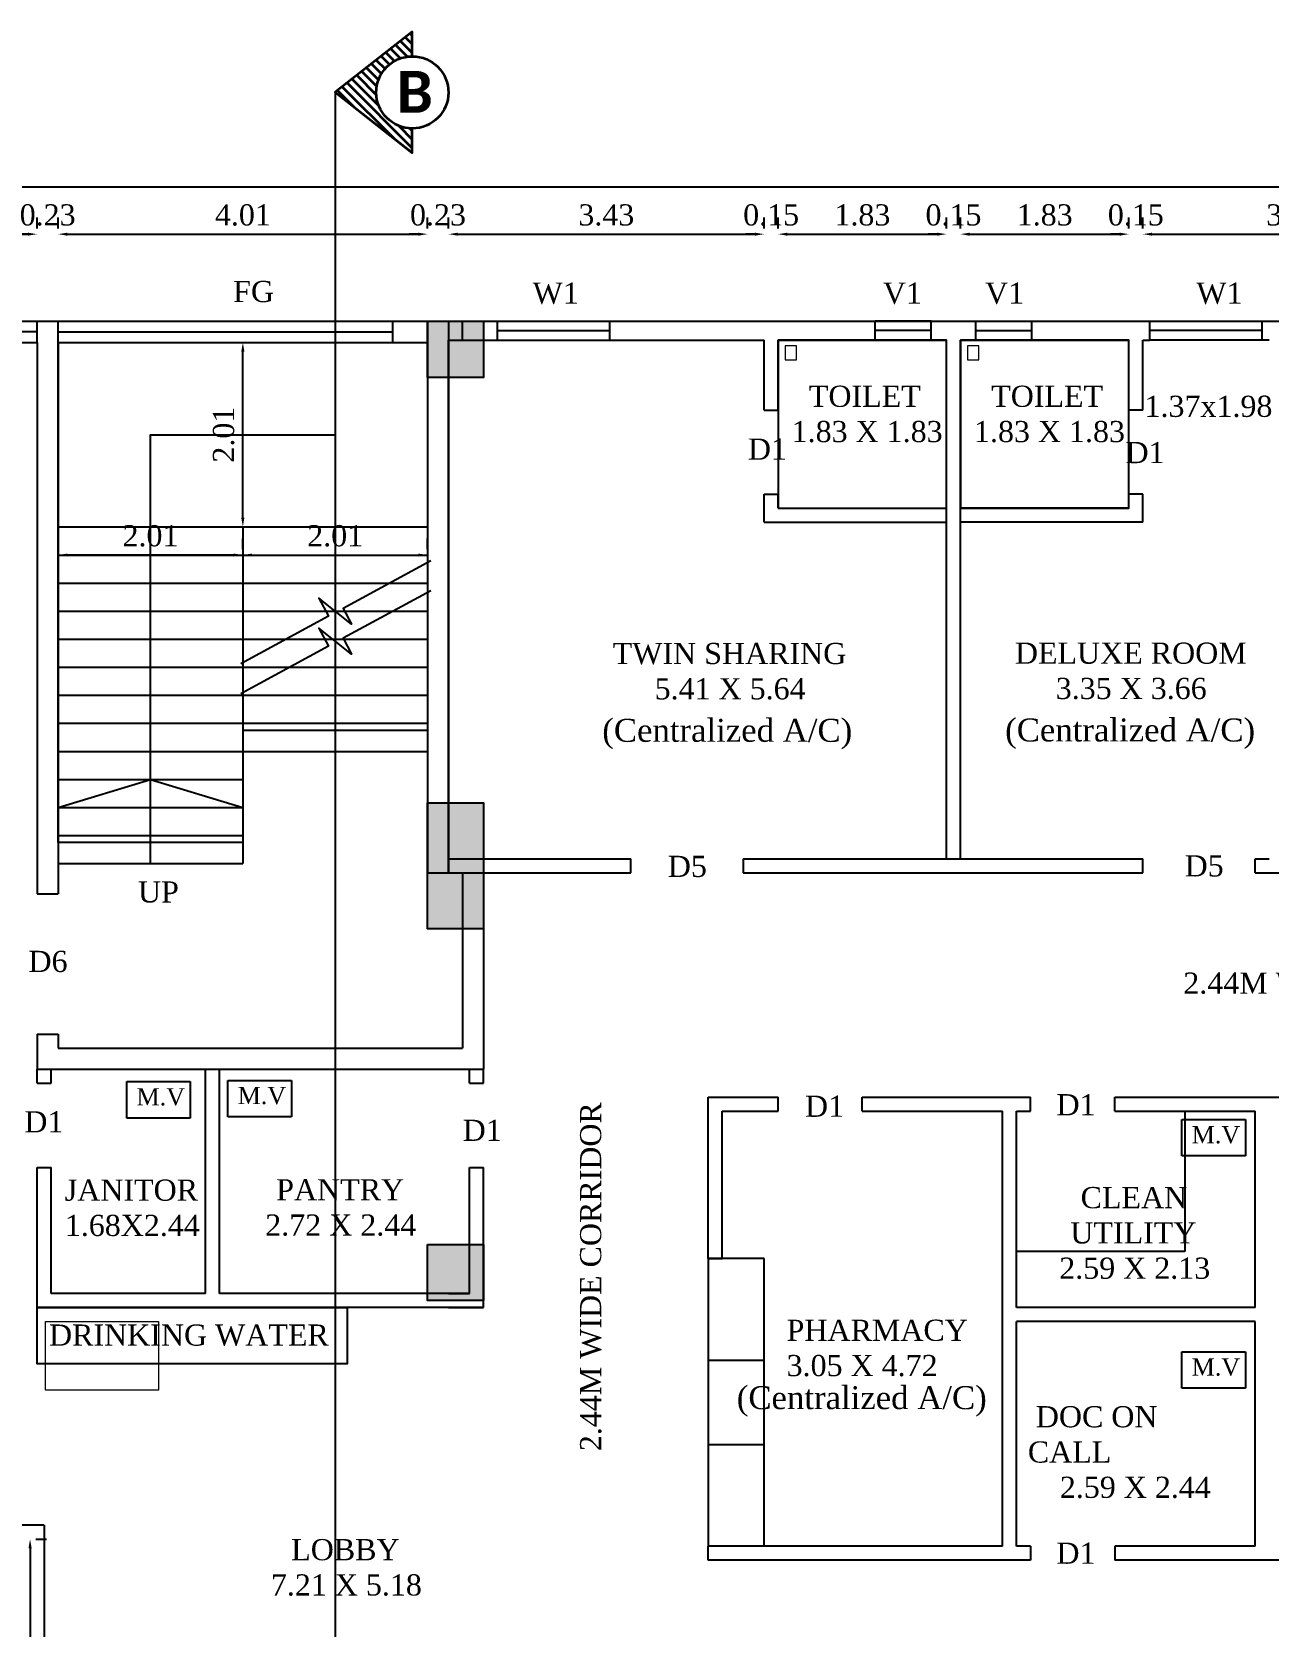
# Model space of a CAD drawing. Header units: metres. Extents: x 2754 to 3501, y 1112 to 1514.
# Drawn here: x 3151.1 to 3164.54, y 1390.17 to 1407.5 of the extents above; entities that cross this region are included whole.
import ezdxf
from ezdxf.enums import TextEntityAlignment as Align

# ---------------------------------------------------------------- set-up
doc = ezdxf.new("R2010")
doc.units = ezdxf.units.M
for name, pattern in [('ACAD_ISO10W100', [18, 12, -3, 0, -3]), ('CENTER2', [1.125, 0.75, -0.125, 0.125, -0.125]), ('CONTINULUS', [0]), ('Demolished', [4.8, 3.2, -1.6])]:
    doc.linetypes.add(name, pattern=pattern)
for name, color, linetype in [('01-BRICK WALL', 1, 'Continuous'), ('A-WNDW', 2, 'Continuous'), ('AR -DOOR', 2, 'Continuous'), ('AR-COLHATCH', 2, 'Continuous'), ('AR-COLUMN', 2, 'Continuous'), ('AR-DIM', 2, 'Continuous'), ('AR-ELEVATION', 2, 'Continuous'), ('AR-GRID', 2, 'ACAD_ISO10W100'), ('AR-THIN', 8, 'Continuous'), ('AR-WALL', 7, 'Continuous'), ('BLK_1_FLR_1_BLT_UP_AREA', 12, 'Continuous'), ('BLK_1_FLR_1_FIRESTAIR_1', 1, 'Continuous'), ('BLK_1_FLR_1_WATER_CLOSET', 223, 'Continuous')]:
    doc.layers.add(name, color=color, linetype=linetype)
for name, color, linetype, lineweight in [('BLK_1_FLR_1_DRINKING_WATER', 7, 'Continuous', 5), ('BLK_1_FLR_1_WASH', 55, 'Continuous', 5), ('Wall', 4, 'Continuous', 35)]:
    doc.layers.add(name, color=color, linetype=linetype, lineweight=lineweight)
doc.styles.add('ANAND', font='times.ttf')
doc.styles.add('MtXpl_Calibri', font='calibrib.ttf')
doc.dimstyles.new('V1', dxfattribs={"dimtxt": 0.23, "dimasz": 0.1, "dimexe": 0.18, "dimexo": 0.0625, "dimgap": 0.09, "dimtad": 1, "dimzin": 0, "dimdsep": 46, "dimtxsty": 'ANAND', "dimcen": 0.09, "dimadec": 0, "dimazin": 0, "dimtfac": 1, "dimtix": 1, "dimtofl": 0, "dimtmove": 2, "dimatfit": 0, "dimfxl": 0, "dimtolj": 1, "dimtzin": 0, "dimarcsym": 0})

# ---------------------------------------------------------------- blocks, each defined once
blk = doc.blocks.new('cOLUMN')
at = {"layer": 'AR-COLHATCH'}
h = blk.add_hatch(color=256, dxfattribs=at)
h.dxf.hatch_style = 1
h.paths.add_polyline_path([(24, 24), (0, 24), (0, 0), (24, 0)])
at = {"layer": 'AR-COLUMN'}
blk.add_lwpolyline([(0, 24), (24, 24), (24, 0), (0, 0)], close=True, dxfattribs=at)
blk = doc.blocks.new('Ground Floor')
at = {"layer": 'AR-COLHATCH'}
h = blk.add_hatch(color=256, dxfattribs=at)
h.dxf.hatch_style = 1
h.paths.add_polyline_path([(1896, 493.48), (1872, 493.48), (1872, 439.48), (1896, 439.48)])
at = {"layer": 'AR-COLUMN'}
blk.add_lwpolyline([(1872, 493.48), (1896, 493.48), (1896, 439.48), (1872, 439.48)], close=True, dxfattribs=at)
for p in [(1872, 675.48), (1872, 280.48)]:
    blk.add_blockref('cOLUMN', p, dxfattribs=at)
blk = doc.blocks.new('*D583')
at = {"color": 0, "lineweight": -2}
for p, q in [((3151.079, 1391.024), (3151.079, 1382.735)), ((3151.142, 1391.124), (3151.259, 1391.124)), ((3151.142, 1382.635), (3151.259, 1382.635))]:
    blk.add_line(p, q, dxfattribs=at)
at = {"color": 0}
for points in [[(3151.062, 1391.024), (3151.096, 1391.024), (3151.079, 1391.124)], [(3151.062, 1382.735), (3151.096, 1382.735), (3151.079, 1382.635)]]:
    blk.add_solid(points, dxfattribs=at)
at = {"layer": 'Defpoints', "color": 0}
for p in [(3151.079, 1391.124), (3151.079, 1382.635), (3151.079, 1382.635)]:
    blk.add_point(p, dxfattribs=at)
at = {"color": 0, "insert": (3150.872, 1386.88), "char_height": 0.23, "attachment_point": 5, "rotation": 90, "style": 'ANAND'}
blk.add_mtext('\\A1;8.49', dxfattribs=at)
blk = doc.blocks.new('*D589')
at = {"color": 0, "lineweight": -2}
for p, q in [((3153.391, 1401.88), (3153.391, 1401.998)), ((3155.397, 1401.88), (3155.397, 1401.998)), ((3153.491, 1401.818), (3155.297, 1401.818))]:
    blk.add_line(p, q, dxfattribs=at)
at = {"color": 0}
for points in [[(3153.491, 1401.834), (3153.491, 1401.801), (3153.391, 1401.818)], [(3155.297, 1401.834), (3155.297, 1401.801), (3155.397, 1401.818)]]:
    blk.add_solid(points, dxfattribs=at)
at = {"layer": 'Defpoints', "color": 0}
for p in [(3153.391, 1401.818), (3155.397, 1401.818), (3155.397, 1401.818)]:
    blk.add_point(p, dxfattribs=at)
at = {"color": 0, "insert": (3154.394, 1402.025), "char_height": 0.23, "attachment_point": 5, "style": 'ANAND'}
blk.add_mtext('\\A1;2.01', dxfattribs=at)
blk = doc.blocks.new('*D590')
at = {"color": 0, "lineweight": -2}
for p, q in [((3151.384, 1401.88), (3151.384, 1401.998)), ((3153.391, 1401.88), (3153.391, 1401.998)), ((3153.291, 1401.818), (3151.484, 1401.818))]:
    blk.add_line(p, q, dxfattribs=at)
at = {"color": 0}
for points in [[(3151.484, 1401.834), (3151.484, 1401.801), (3151.384, 1401.818)], [(3153.291, 1401.834), (3153.291, 1401.801), (3153.391, 1401.818)]]:
    blk.add_solid(points, dxfattribs=at)
at = {"layer": 'Defpoints', "color": 0}
for p in [(3151.384, 1401.818), (3151.384, 1401.818), (3153.391, 1401.818)]:
    blk.add_point(p, dxfattribs=at)
at = {"color": 0, "insert": (3152.387, 1402.025), "char_height": 0.23, "attachment_point": 5, "style": 'ANAND'}
blk.add_mtext('\\A1;2.01', dxfattribs=at)
blk = doc.blocks.new('*D591')
at = {"color": 0, "lineweight": -2}
for p, q in [((3153.391, 1402.223), (3153.391, 1404.029)), ((3153.453, 1404.129), (3153.571, 1404.129)), ((3153.453, 1402.123), (3153.571, 1402.123))]:
    blk.add_line(p, q, dxfattribs=at)
at = {"color": 0}
for points in [[(3153.374, 1404.029), (3153.407, 1404.029), (3153.391, 1404.129)], [(3153.374, 1402.223), (3153.407, 1402.223), (3153.391, 1402.123)]]:
    blk.add_solid(points, dxfattribs=at)
at = {"layer": 'Defpoints', "color": 0}
for p in [(3153.391, 1404.129), (3153.391, 1404.129), (3153.391, 1402.123)]:
    blk.add_point(p, dxfattribs=at)
at = {"color": 0, "insert": (3153.183, 1403.126), "char_height": 0.23, "attachment_point": 5, "rotation": 90, "style": 'ANAND'}
blk.add_mtext('\\A1;2.01', dxfattribs=at)
blk = doc.blocks.new('*D507')
at = {"color": 0, "lineweight": -2}
for p, q in [((3148.717, 1405.367), (3148.717, 1405.485)), ((3151.155, 1405.367), (3151.155, 1405.485)), ((3148.817, 1405.305), (3151.055, 1405.305))]:
    blk.add_line(p, q, dxfattribs=at)
at = {"color": 0}
for points in [[(3148.817, 1405.321), (3148.817, 1405.288), (3148.717, 1405.305)], [(3151.055, 1405.321), (3151.055, 1405.288), (3151.155, 1405.305)]]:
    blk.add_solid(points, dxfattribs=at)
at = {"layer": 'Defpoints', "color": 0}
for p in [(3148.717, 1405.305), (3151.155, 1405.305), (3151.155, 1405.305)]:
    blk.add_point(p, dxfattribs=at)
at = {"color": 0, "insert": (3149.936, 1405.512), "char_height": 0.23, "attachment_point": 5, "style": 'ANAND'}
blk.add_mtext('\\A1;2.44', dxfattribs=at)
blk = doc.blocks.new('*D508')
at = {"color": 0, "lineweight": -2}
for p, q in [((3151.155, 1405.367), (3151.155, 1405.485)), ((3151.384, 1405.367), (3151.384, 1405.485)), ((3151.055, 1405.305), (3150.955, 1405.305)), ((3151.484, 1405.305), (3151.584, 1405.305))]:
    blk.add_line(p, q, dxfattribs=at)
at = {"color": 0}
for points in [[(3151.055, 1405.321), (3151.055, 1405.288), (3151.155, 1405.305)], [(3151.484, 1405.321), (3151.484, 1405.288), (3151.384, 1405.305)]]:
    blk.add_solid(points, dxfattribs=at)
at = {"layer": 'Defpoints', "color": 0}
for p in [(3151.155, 1405.305), (3151.384, 1405.305), (3151.384, 1405.305)]:
    blk.add_point(p, dxfattribs=at)
at = {"color": 0, "insert": (3151.27, 1405.512), "char_height": 0.23, "attachment_point": 5, "style": 'ANAND'}
blk.add_mtext('\\A1;0.23', dxfattribs=at)
blk = doc.blocks.new('*D509')
at = {"color": 0, "lineweight": -2}
for p, q in [((3151.384, 1405.367), (3151.384, 1405.485)), ((3155.397, 1405.367), (3155.397, 1405.485)), ((3151.484, 1405.305), (3155.297, 1405.305))]:
    blk.add_line(p, q, dxfattribs=at)
at = {"color": 0}
for points in [[(3151.484, 1405.321), (3151.484, 1405.288), (3151.384, 1405.305)], [(3155.297, 1405.321), (3155.297, 1405.288), (3155.397, 1405.305)]]:
    blk.add_solid(points, dxfattribs=at)
at = {"layer": 'Defpoints', "color": 0}
for p in [(3151.384, 1405.305), (3155.397, 1405.305), (3155.397, 1405.305)]:
    blk.add_point(p, dxfattribs=at)
at = {"color": 0, "insert": (3153.391, 1405.512), "char_height": 0.23, "attachment_point": 5, "style": 'ANAND'}
blk.add_mtext('\\A1;4.01', dxfattribs=at)
blk = doc.blocks.new('*D510')
at = {"color": 0, "lineweight": -2}
for p, q in [((3155.397, 1405.367), (3155.397, 1405.485)), ((3155.626, 1405.367), (3155.626, 1405.485)), ((3155.297, 1405.305), (3155.197, 1405.305)), ((3155.726, 1405.305), (3155.826, 1405.305))]:
    blk.add_line(p, q, dxfattribs=at)
at = {"color": 0}
for points in [[(3155.297, 1405.321), (3155.297, 1405.288), (3155.397, 1405.305)], [(3155.726, 1405.321), (3155.726, 1405.288), (3155.626, 1405.305)]]:
    blk.add_solid(points, dxfattribs=at)
at = {"layer": 'Defpoints', "color": 0}
for p in [(3155.397, 1405.305), (3155.626, 1405.305), (3155.626, 1405.305)]:
    blk.add_point(p, dxfattribs=at)
at = {"color": 0, "insert": (3155.511, 1405.512), "char_height": 0.23, "attachment_point": 5, "style": 'ANAND'}
blk.add_mtext('\\A1;0.23', dxfattribs=at)
blk = doc.blocks.new('*D511')
at = {"color": 0, "lineweight": -2}
for p, q in [((3155.626, 1405.367), (3155.626, 1405.485)), ((3159.055, 1405.367), (3159.055, 1405.485)), ((3155.726, 1405.305), (3158.955, 1405.305))]:
    blk.add_line(p, q, dxfattribs=at)
at = {"color": 0}
for points in [[(3155.726, 1405.321), (3155.726, 1405.288), (3155.626, 1405.305)], [(3158.955, 1405.321), (3158.955, 1405.288), (3159.055, 1405.305)]]:
    blk.add_solid(points, dxfattribs=at)
at = {"layer": 'Defpoints', "color": 0}
for p in [(3155.626, 1405.305), (3159.055, 1405.305), (3159.055, 1405.305)]:
    blk.add_point(p, dxfattribs=at)
at = {"color": 0, "insert": (3157.34, 1405.512), "char_height": 0.23, "attachment_point": 5, "style": 'ANAND'}
blk.add_mtext('\\A1;3.43', dxfattribs=at)
blk = doc.blocks.new('*D512')
at = {"color": 0, "lineweight": -2}
for p, q in [((3159.055, 1405.367), (3159.055, 1405.485)), ((3159.207, 1405.367), (3159.207, 1405.485)), ((3158.955, 1405.305), (3158.855, 1405.305)), ((3159.307, 1405.305), (3159.407, 1405.305))]:
    blk.add_line(p, q, dxfattribs=at)
at = {"color": 0}
for points in [[(3158.955, 1405.321), (3158.955, 1405.288), (3159.055, 1405.305)], [(3159.307, 1405.321), (3159.307, 1405.288), (3159.207, 1405.305)]]:
    blk.add_solid(points, dxfattribs=at)
at = {"layer": 'Defpoints', "color": 0}
for p in [(3159.055, 1405.305), (3159.207, 1405.305), (3159.207, 1405.305)]:
    blk.add_point(p, dxfattribs=at)
at = {"color": 0, "insert": (3159.131, 1405.512), "char_height": 0.23, "attachment_point": 5, "style": 'ANAND'}
blk.add_mtext('\\A1;0.15', dxfattribs=at)
blk = doc.blocks.new('*D513')
at = {"color": 0, "lineweight": -2}
for p, q in [((3159.207, 1405.367), (3159.207, 1405.485)), ((3161.036, 1405.367), (3161.036, 1405.485)), ((3159.307, 1405.305), (3160.936, 1405.305))]:
    blk.add_line(p, q, dxfattribs=at)
at = {"color": 0}
for points in [[(3159.307, 1405.321), (3159.307, 1405.288), (3159.207, 1405.305)], [(3160.936, 1405.321), (3160.936, 1405.288), (3161.036, 1405.305)]]:
    blk.add_solid(points, dxfattribs=at)
at = {"layer": 'Defpoints', "color": 0}
for p in [(3159.207, 1405.305), (3161.036, 1405.305), (3161.036, 1405.305)]:
    blk.add_point(p, dxfattribs=at)
at = {"color": 0, "insert": (3160.122, 1405.512), "char_height": 0.23, "attachment_point": 5, "style": 'ANAND'}
blk.add_mtext('\\A1;1.83', dxfattribs=at)
blk = doc.blocks.new('*D514')
at = {"color": 0, "lineweight": -2}
for p, q in [((3161.036, 1405.367), (3161.036, 1405.485)), ((3161.188, 1405.367), (3161.188, 1405.485)), ((3160.936, 1405.305), (3160.836, 1405.305)), ((3161.288, 1405.305), (3161.388, 1405.305))]:
    blk.add_line(p, q, dxfattribs=at)
at = {"color": 0}
for points in [[(3160.936, 1405.321), (3160.936, 1405.288), (3161.036, 1405.305)], [(3161.288, 1405.321), (3161.288, 1405.288), (3161.188, 1405.305)]]:
    blk.add_solid(points, dxfattribs=at)
at = {"layer": 'Defpoints', "color": 0}
for p in [(3161.036, 1405.305), (3161.188, 1405.305), (3161.188, 1405.305)]:
    blk.add_point(p, dxfattribs=at)
at = {"color": 0, "insert": (3161.112, 1405.512), "char_height": 0.23, "attachment_point": 5, "style": 'ANAND'}
blk.add_mtext('\\A1;0.15', dxfattribs=at)
blk = doc.blocks.new('*D515')
at = {"color": 0, "lineweight": -2}
for p, q in [((3161.188, 1405.367), (3161.188, 1405.485)), ((3163.017, 1405.367), (3163.017, 1405.485)), ((3161.288, 1405.305), (3162.917, 1405.305))]:
    blk.add_line(p, q, dxfattribs=at)
at = {"color": 0}
for points in [[(3161.288, 1405.321), (3161.288, 1405.288), (3161.188, 1405.305)], [(3162.917, 1405.321), (3162.917, 1405.288), (3163.017, 1405.305)]]:
    blk.add_solid(points, dxfattribs=at)
at = {"layer": 'Defpoints', "color": 0}
for p in [(3161.188, 1405.305), (3163.017, 1405.305), (3163.017, 1405.305)]:
    blk.add_point(p, dxfattribs=at)
at = {"color": 0, "insert": (3162.103, 1405.512), "char_height": 0.23, "attachment_point": 5, "style": 'ANAND'}
blk.add_mtext('\\A1;1.83', dxfattribs=at)
blk = doc.blocks.new('*D516')
at = {"color": 0, "lineweight": -2}
for p, q in [((3163.017, 1405.367), (3163.017, 1405.485)), ((3163.17, 1405.367), (3163.17, 1405.485)), ((3162.917, 1405.305), (3162.817, 1405.305)), ((3163.27, 1405.305), (3163.37, 1405.305))]:
    blk.add_line(p, q, dxfattribs=at)
at = {"color": 0}
for points in [[(3162.917, 1405.321), (3162.917, 1405.288), (3163.017, 1405.305)], [(3163.27, 1405.321), (3163.27, 1405.288), (3163.17, 1405.305)]]:
    blk.add_solid(points, dxfattribs=at)
at = {"layer": 'Defpoints', "color": 0}
for p in [(3163.017, 1405.305), (3163.17, 1405.305), (3163.17, 1405.305)]:
    blk.add_point(p, dxfattribs=at)
at = {"color": 0, "insert": (3163.093, 1405.512), "char_height": 0.23, "attachment_point": 5, "style": 'ANAND'}
blk.add_mtext('\\A1;0.15', dxfattribs=at)
blk = doc.blocks.new('*D517')
at = {"color": 0, "lineweight": -2}
for p, q in [((3163.17, 1405.367), (3163.17, 1405.485)), ((3163.27, 1405.305), (3166.359, 1405.305)), ((3166.459, 1405.258), (3166.459, 1405.125))]:
    blk.add_line(p, q, dxfattribs=at)
at = {"color": 0}
for points in [[(3163.27, 1405.321), (3163.27, 1405.288), (3163.17, 1405.305)], [(3166.359, 1405.321), (3166.359, 1405.288), (3166.459, 1405.305)]]:
    blk.add_solid(points, dxfattribs=at)
at = {"layer": 'Defpoints', "color": 0}
for p in [(3163.17, 1405.305), (3166.459, 1405.32), (3166.459, 1405.305)]:
    blk.add_point(p, dxfattribs=at)
at = {"color": 0, "insert": (3164.814, 1405.512), "char_height": 0.23, "attachment_point": 5, "style": 'ANAND'}
blk.add_mtext('\\A1;3.29', dxfattribs=at)
blk = doc.blocks.new('*D529')
at = {"color": 0, "lineweight": -2}
for p, q in [((3107.848, 1405.811), (3107.848, 1405.639)), ((3107.948, 1405.819), (3179.986, 1405.819)), ((3180.086, 1405.811), (3180.086, 1405.639))]:
    blk.add_line(p, q, dxfattribs=at)
at = {"color": 0}
for points in [[(3107.948, 1405.835), (3107.948, 1405.802), (3107.848, 1405.819)], [(3179.986, 1405.835), (3179.986, 1405.802), (3180.086, 1405.819)]]:
    blk.add_solid(points, dxfattribs=at)
at = {"layer": 'Defpoints', "color": 0}
for p in [(3107.848, 1405.873), (3180.086, 1405.873), (3180.086, 1405.819)]:
    blk.add_point(p, dxfattribs=at)
at = {"color": 0, "insert": (3143.967, 1406.026), "char_height": 0.23, "attachment_point": 5, "style": 'ANAND'}
blk.add_mtext('\\A1;72.24', dxfattribs=at)

msp = doc.modelspace()

# ---------------------------------------------------------------- hatches: boundary and pattern name
at = {"layer": 'Wall', "linetype": 'CONTINULUS'}
h = msp.add_hatch(dxfattribs=at)
h.set_pattern_fill('ANSI31', color=256, scale=0.531441, angle=270)
h.set_pattern_definition([(315, (-5581.1867, 11388.29452), (0.04697319186, 0.04697319186), [])])
h.paths.add_polyline_path([(3155.23222, 1406.18743), (3155.23222, 1406.45315, -1), (3155.23222, 1407.2371), (3155.23222, 1407.50282), (3154.39384, 1406.84671)])

# ---------------------------------------------------------------- linework, layer by layer
at = {"linetype": 'CENTER2', "ltscale": 25}
msp.add_line((3154.39384, 1406.84355, 0), (3154.39384, 1379.82171, 0), dxfattribs=at)
at = {"color": 7}
for p, q in [((3159.05474, 1394.17231, 0), (3158.44514, 1394.17231, 0)), ((3158.44514, 1394.17231, 0), (3158.44514, 1391.04811, 0)), ((3159.05474, 1391.04811, 0), (3159.05474, 1394.17231, 0))]:
    msp.add_line(p, q, dxfattribs=at)
at = {"color": 7, "linetype": 'Demolished', "elevation": 0}
for points in [[(3152.12954, 1396.09483), (3152.82014, 1396.09483), (3152.82014, 1395.69969), (3152.12954, 1395.69969)], [(3153.22782, 1396.10872), (3153.91842, 1396.10872), (3153.91842, 1395.71357), (3153.22782, 1395.71357)], [(3163.59336, 1395.68268), (3164.28396, 1395.68268), (3164.28396, 1395.28754), (3163.59336, 1395.28754)], [(3163.59336, 1393.15854), (3164.28396, 1393.15854), (3164.28396, 1392.76339), (3163.59336, 1392.76339)]]:
    msp.add_lwpolyline(points, close=True, dxfattribs=at)
at = {"color": 7, "elevation": 0}
msp.add_lwpolyline([(3151.15534, 1393.63891), (3154.52355, 1393.63891), (3154.52355, 1393.02829), (3151.15534, 1393.02829)], close=True, dxfattribs=at)
at = {"layer": 'A-WNDW'}
for p, q in [((3160.87084, 1404.35771, 0), (3160.26124, 1404.35771, 0)), ((3161.35344, 1404.35771, 0), (3161.96304, 1404.35771, 0)), ((3160.26124, 1404.15451, 0), (3160.87084, 1404.15451, 0)), ((3161.96304, 1404.15451, 0), (3161.35344, 1404.15451, 0))]:
    msp.add_line(p, q, dxfattribs=at)
at = {"layer": 'AR -DOOR'}
for p, q in [((3151.15534, 1404.24341, 0), (3123.52014, 1404.24341, 0)), ((3151.38394, 1404.24341, 0), (3155.01614, 1404.24341, 0)), ((3156.15914, 1404.25611, 0), (3157.37834, 1404.25611, 0)), ((3160.87084, 1404.25611, 0), (3160.26124, 1404.25611, 0)), ((3161.35344, 1404.25611, 0), (3161.96304, 1404.25611, 0)), ((3164.46494, 1404.25611, 0), (3163.24574, 1404.25611, 0))]:
    msp.add_line(p, q, dxfattribs=at)
at = {"layer": 'AR-DIM', "ltscale": 7}
for p, q in [((3155.62574, 1393.79131, 0), (3155.85434, 1393.79131, 0)), ((3155.62574, 1393.63891, 0), (3156.00674, 1393.63891, 0))]:
    msp.add_line(p, q, dxfattribs=at)
at = {"layer": 'AR-ELEVATION'}
for p, q in [((3163.62674, 1395.77251, 0), (3163.62674, 1394.24851, 0)), ((3163.62674, 1394.24851, 0), (3161.79794, 1394.24851, 0))]:
    msp.add_line(p, q, dxfattribs=at)
at = {"layer": 'AR-THIN'}
for p, q in [((3123.52014, 1404.35771, 0), (3151.15534, 1404.35771, 0)), ((3151.38394, 1404.35771, 0), (3155.01614, 1404.35771, 0)), ((3156.15914, 1404.35771, 0), (3157.37834, 1404.35771, 0)), ((3163.24574, 1404.35771, 0), (3164.46494, 1404.35771, 0)), ((3123.52014, 1404.12911, 0), (3151.15534, 1404.12911, 0)), ((3151.38394, 1404.12911, 0), (3155.01614, 1404.12911, 0)), ((3156.15914, 1404.15451, 0), (3157.37834, 1404.15451, 0)), ((3164.46494, 1404.15451, 0), (3163.24574, 1404.15451, 0)), ((3158.44514, 1393.06741, 0), (3159.05474, 1393.06741, 0)), ((3158.44514, 1392.15301, 0), (3159.05474, 1392.15301, 0))]:
    msp.add_line(p, q, dxfattribs=at)
at = {"layer": 'AR-THIN', "elevation": 0}
for points in [[(3152.38724, 1398.46491), (3152.38724, 1403.12581), (3154.39384, 1403.12581), (3154.39384, 1399.68411)], [(3155.43224, 1401.75441), (3154.48008, 1401.23776), (3154.57261, 1401.06724), (3154.21508, 1401.34897), (3154.32197, 1401.15197), (3153.36982, 1400.63531)], [(3155.43224, 1401.42939), (3154.48008, 1400.91273), (3154.57261, 1400.74222), (3154.21508, 1401.02395), (3154.32197, 1400.82694), (3153.36982, 1400.31029)], [(3151.38394, 1399.07451), (3152.38724, 1399.37931), (3153.39054, 1399.07451)]]:
    msp.add_lwpolyline(points, dxfattribs=at)
at = {"layer": 'AR-WALL'}
for p, q in [((3151.15534, 1404.35771, 0), (3151.38394, 1404.35771, 0)), ((3151.15534, 1404.12911, 0), (3151.15534, 1404.35771, 0)), ((3151.38394, 1404.12911, 0), (3151.38394, 1404.35771, 0)), ((3155.01614, 1404.35771, 0), (3155.77814, 1404.35771, 0)), ((3155.62574, 1404.35771, 0), (3155.62574, 1398.36331, 0)), ((3155.62574, 1404.35771, 0), (3156.15914, 1404.35771, 0)), ((3155.77814, 1404.15451, 0), (3155.77814, 1404.35771, 0)), ((3156.15914, 1404.15451, 0), (3156.15914, 1404.35771, 0)), ((3157.37834, 1404.35771, 0), (3163.24574, 1404.35771, 0)), ((3157.37834, 1404.15451, 0), (3157.37834, 1404.35771, 0)), ((3160.26124, 1404.15451, 0), (3160.26124, 1404.35771, 0)), ((3160.87084, 1404.35771, 0), (3161.35344, 1404.35771, 0)), ((3160.87084, 1404.15451, 0), (3160.87084, 1404.35771, 0)), ((3161.35344, 1404.15451, 0), (3161.35344, 1404.35771, 0)), ((3161.96304, 1404.15451, 0), (3161.96304, 1404.35771, 0)), ((3163.24574, 1404.15451, 0), (3163.24574, 1404.35771, 0)), ((3164.46494, 1404.15451, 0), (3164.46494, 1404.35771, 0)), ((3164.46494, 1404.35771, 0), (3165.23964, 1404.35771, 0)), ((3151.15534, 1404.12911, 0), (3151.15534, 1398.13471, 0)), ((3151.38394, 1404.12911, 0), (3151.38394, 1398.13471, 0)), ((3155.01614, 1404.12911, 0), (3155.39714, 1404.12911, 0)), ((3155.39714, 1404.12911, 0), (3155.39714, 1398.36331, 0)), ((3155.62574, 1398.36331, 0), (3155.62574, 1404.15451, 0)), ((3155.62574, 1404.15451, 0), (3155.77814, 1404.15451, 0)), ((3155.62574, 1404.15451, 0), (3156.15914, 1404.15451, 0)), ((3157.37834, 1404.15451, 0), (3159.05474, 1404.15451, 0)), ((3159.20714, 1404.15451, 0), (3161.03594, 1404.15451, 0)), ((3161.03594, 1404.15451, 0), (3160.87084, 1404.15451, 0)), ((3161.18834, 1404.15451, 0), (3163.01714, 1404.15451, 0)), ((3161.35344, 1404.15451, 0), (3161.18834, 1404.15451, 0)), ((3163.16954, 1404.15451, 0), (3163.24574, 1404.15451, 0)), ((3164.54114, 1404.15451, 0), (3164.46494, 1404.15451, 0)), ((3159.05474, 1403.39251, 0), (3159.20714, 1403.39251, 0)), ((3163.16954, 1403.39251, 0), (3163.01714, 1403.39251, 0)), ((3159.05474, 1402.47811, 0), (3159.20714, 1402.47811, 0)), ((3163.16954, 1402.47811, 0), (3163.01714, 1402.47811, 0)), ((3159.20714, 1402.32571, 0), (3161.03594, 1402.32571, 0)), ((3163.01714, 1402.32571, 0), (3161.18834, 1402.32571, 0)), ((3159.05474, 1402.17331, 0), (3161.03594, 1402.17331, 0)), ((3163.16954, 1402.17331, 0), (3161.18834, 1402.17331, 0)), ((3155.62574, 1398.51571, 0), (3157.60694, 1398.51571, 0)), ((3157.60694, 1398.36331, 0), (3157.60694, 1398.51571, 0)), ((3158.82614, 1398.51571, 0), (3163.16954, 1398.51571, 0)), ((3158.82614, 1398.51571, 0), (3158.82614, 1398.36331, 0)), ((3163.16954, 1398.36331, 0), (3163.16954, 1398.51571, 0)), ((3164.38874, 1398.51571, 0), (3164.54114, 1398.51571, 0)), ((3164.38874, 1398.36331, 0), (3164.38874, 1398.51571, 0)), ((3155.39714, 1398.36331, 0), (3157.60694, 1398.36331, 0)), ((3155.77814, 1398.36331, 0), (3155.77814, 1396.45831, 0)), ((3156.00674, 1398.36331, 0), (3156.00674, 1396.22971, 0)), ((3158.82614, 1398.36331, 0), (3163.16954, 1398.36331, 0)), ((3164.38874, 1398.36331, 0), (3165.30314, 1398.36331, 0)), ((3151.15534, 1398.13471, 0), (3151.38394, 1398.13471, 0)), ((3151.15534, 1396.61071, 0), (3151.15534, 1396.22971, 0)), ((3151.15534, 1396.61071, 0), (3151.38394, 1396.61071, 0)), ((3151.38394, 1396.61071, 0), (3151.38394, 1396.45831, 0)), ((3151.38394, 1396.45831, 0), (3155.77814, 1396.45831, 0)), ((3151.15534, 1396.22971, 0), (3156.00674, 1396.22971, 0)), ((3151.15534, 1396.07731, 0), (3151.15534, 1396.22971, 0)), ((3151.30774, 1396.07731, 0), (3151.30774, 1396.22971, 0)), ((3152.98414, 1393.79131, 0), (3152.98414, 1396.22971, 0)), ((3153.13654, 1393.79131, 0), (3153.13654, 1396.22971, 0)), ((3155.85434, 1396.07731, 0), (3155.85434, 1396.22971, 0)), ((3156.00674, 1396.07731, 0), (3156.00674, 1396.22971, 0)), ((3151.15534, 1396.07731, 0), (3151.30774, 1396.07731, 0)), ((3155.85434, 1396.07731, 0), (3156.00674, 1396.07731, 0)), ((3158.44514, 1395.92491, 0), (3159.20714, 1395.92491, 0)), ((3158.44514, 1394.17231, 0), (3158.44514, 1395.92491, 0)), ((3159.20714, 1395.77251, 0), (3159.20714, 1395.92491, 0)), ((3160.12154, 1395.92491, 0), (3161.95034, 1395.92491, 0)), ((3160.12154, 1395.77251, 0), (3160.12154, 1395.92491, 0)), ((3161.95034, 1395.77251, 0), (3161.95034, 1395.92491, 0)), ((3162.86474, 1395.92491, 0), (3171.74204, 1395.92491, 0)), ((3162.86474, 1395.77251, 0), (3162.86474, 1395.92491, 0)), ((3158.59754, 1395.77251, 0), (3159.20714, 1395.77251, 0)), ((3158.59754, 1394.17231, 0), (3158.59754, 1395.77251, 0)), ((3160.12154, 1395.77251, 0), (3161.64554, 1395.77251, 0)), ((3161.64554, 1391.04811, 0), (3161.64554, 1395.77251, 0)), ((3161.79794, 1395.77251, 0), (3161.95034, 1395.77251, 0)), ((3161.79794, 1393.63891, 0), (3161.79794, 1395.77251, 0)), ((3162.86474, 1395.77251, 0), (3164.38874, 1395.77251, 0)), ((3164.38874, 1393.63891, 0), (3164.38874, 1395.77251, 0)), ((3151.15534, 1393.63891, 0), (3151.15534, 1395.16291, 0)), ((3151.15534, 1395.16291, 0), (3151.30774, 1395.16291, 0)), ((3151.30774, 1393.79131, 0), (3151.30774, 1395.16291, 0)), ((3155.85434, 1393.79131, 0), (3155.85434, 1395.16291, 0)), ((3155.85434, 1395.16291, 0), (3156.00674, 1395.16291, 0)), ((3156.00674, 1393.63891, 0), (3156.00674, 1395.16291, 0)), ((3158.44514, 1394.17231, 0), (3158.59754, 1394.17231, 0)), ((3152.98414, 1393.79131, 0), (3151.30774, 1393.79131, 0)), ((3155.85434, 1393.79131, 0), (3153.13654, 1393.79131, 0)), ((3156.00674, 1393.63891, 0), (3151.15534, 1393.63891, 0)), ((3164.38874, 1393.63891, 0), (3161.79794, 1393.63891, 0)), ((3164.38874, 1393.48651, 0), (3161.79794, 1393.48651, 0)), ((3161.79794, 1391.04811, 0), (3161.79794, 1393.48651, 0)), ((3164.38874, 1391.04811, 0), (3164.38874, 1393.48651, 0)), ((3151.23154, 1391.27671, 0), (3143.91634, 1391.27671, 0)), ((3151.23154, 1391.27671, 0), (3151.23154, 1382.66611, 0)), ((3158.44514, 1390.89571, 0), (3158.44514, 1391.04811, 0)), ((3161.64554, 1391.04811, 0), (3158.44514, 1391.04811, 0)), ((3161.95034, 1391.04811, 0), (3161.79794, 1391.04811, 0)), ((3161.95034, 1391.04811, 0), (3161.95034, 1390.89571, 0)), ((3164.38874, 1391.04811, 0), (3162.86474, 1391.04811, 0)), ((3162.86474, 1391.04811, 0), (3162.86474, 1390.89571, 0)), ((3161.95034, 1390.89571, 0), (3158.44514, 1390.89571, 0)), ((3171.74204, 1390.89571, 0), (3162.86474, 1390.89571, 0))]:
    msp.add_line(p, q, dxfattribs=at)
at = {"layer": 'AR-WALL', "ltscale": 7}
for p, q in [((3155.01614, 1404.35771, 0), (3155.01614, 1404.12911, 0)), ((3159.05474, 1403.39251, 0), (3159.05474, 1404.15451, 0)), ((3159.20714, 1403.39251, 0), (3159.20714, 1404.15451, 0)), ((3161.03594, 1398.51571, 0), (3161.03594, 1404.15451, 0)), ((3161.18834, 1398.51571, 0), (3161.18834, 1404.15451, 0)), ((3163.01714, 1403.39251, 0), (3163.01714, 1404.15451, 0)), ((3163.16954, 1403.39251, 0), (3163.16954, 1404.15451, 0)), ((3159.05474, 1402.17331, 0), (3159.05474, 1402.47811, 0)), ((3159.20714, 1402.32571, 0), (3159.20714, 1402.47811, 0)), ((3163.01714, 1402.32571, 0), (3163.01714, 1402.47811, 0)), ((3163.16954, 1402.17331, 0), (3163.16954, 1402.47811, 0))]:
    msp.add_line(p, q, dxfattribs=at)
at = {"layer": 'AR-WALL', "color": 1}
for p, q in [((3151.38394, 1402.12251, 0), (3153.39054, 1402.12251, 0)), ((3153.39054, 1402.12251, 0), (3153.39054, 1398.46491, 0)), ((3153.39054, 1402.12251, 0), (3155.39714, 1402.12251, 0)), ((3151.38394, 1401.81771, 0), (3153.39054, 1401.81771, 0)), ((3153.39054, 1401.81771, 0), (3155.39714, 1401.81771, 0)), ((3151.38394, 1401.51291, 0), (3153.39054, 1401.51291, 0)), ((3153.39054, 1401.51291, 0), (3155.39714, 1401.51291, 0)), ((3151.38394, 1401.20811, 0), (3153.39054, 1401.20811, 0)), ((3153.39054, 1401.20811, 0), (3155.39714, 1401.20811, 0)), ((3151.38394, 1400.90331, 0), (3153.39054, 1400.90331, 0)), ((3153.39054, 1400.90331, 0), (3155.39714, 1400.90331, 0)), ((3151.38394, 1400.59851, 0), (3153.39054, 1400.59851, 0)), ((3153.39054, 1400.59851, 0), (3155.39714, 1400.59851, 0)), ((3151.38394, 1400.29371, 0), (3153.39054, 1400.29371, 0)), ((3153.39054, 1400.29371, 0), (3155.39714, 1400.29371, 0)), ((3151.38394, 1399.98891, 0), (3153.39054, 1399.98891, 0)), ((3153.39054, 1399.98891, 0), (3155.39714, 1399.98891, 0)), ((3151.38394, 1399.68411, 0), (3153.39054, 1399.68411, 0)), ((3153.39054, 1399.68411, 0), (3155.39714, 1399.68411, 0)), ((3151.38394, 1399.37931, 0), (3153.39054, 1399.37931, 0)), ((3151.38394, 1399.07451, 0), (3153.39054, 1399.07451, 0)), ((3151.38394, 1398.76971, 0), (3153.39054, 1398.76971, 0)), ((3151.38394, 1398.46491, 0), (3153.39054, 1398.46491, 0))]:
    msp.add_line(p, q, dxfattribs=at)
at = {"layer": 'BLK_1_FLR_1_BLT_UP_AREA', "color": 12, "elevation": 0}
msp.add_lwpolyline([(3107.84834, 1404.35771), (3180.08594, 1404.35771), (3180.08594, 1379.63911), (3152.56418, 1382.28771), (3152.5786, 1382.43751), (3151.35377, 1382.43751), (3151.35059, 1382.4045), (3107.84834, 1386.59101)], close=True, dxfattribs=at)
at = {"layer": 'BLK_1_FLR_1_DRINKING_WATER'}
msp.add_lwpolyline([(3151.24676, 1392.74382), (3151.24676, 1393.48877), (3152.47291, 1393.48877), (3152.47291, 1392.74382)], close=True, dxfattribs=at)
at = {"layer": 'BLK_1_FLR_1_FIRESTAIR_1', "linetype": 'Continuous', "elevation": 0}
msp.add_lwpolyline([(3151.38394, 1404.35771), (3155.39714, 1404.35771), (3155.39714, 1399.91271), (3153.39054, 1399.91271), (3153.39054, 1398.69351), (3151.38394, 1398.69351)], close=True, dxfattribs=at)
at = {"layer": 'BLK_1_FLR_1_WASH', "color": 60, "elevation": 0}
for points in [[(3159.28425, 1404.08955), (3159.28425, 1403.93955), (3159.40675, 1403.93955), (3159.40675, 1404.08955)], [(3161.26545, 1404.08955), (3161.26545, 1403.93955), (3161.38795, 1403.93955), (3161.38795, 1404.08955)]]:
    msp.add_lwpolyline(points, close=True, dxfattribs=at)
at = {"layer": 'BLK_1_FLR_1_WATER_CLOSET', "color": 2, "elevation": 0}
for points in [[(3159.20714, 1402.32571), (3161.03594, 1402.32571), (3161.03594, 1404.15451), (3159.20714, 1404.15451)], [(3161.18834, 1402.32571), (3163.01714, 1402.32571), (3163.01714, 1404.15451), (3161.18834, 1404.15451)]]:
    msp.add_lwpolyline(points, close=True, dxfattribs=at)
at = {"layer": 'Wall', "linetype": 'CONTINULUS'}
for p, q in [((3155.23222, 1407.50282, 4.22718), (3154.39384, 1406.84671, 0)), ((3155.23222, 1406.18743, 4.22718), (3154.39384, 1406.84355, 0))]:
    msp.add_line(p, q, dxfattribs=at)
at = {"layer": 'Wall', "linetype": 'CONTINULUS', "elevation": 4.22718}
msp.add_lwpolyline([(3155.23222, 1407.2371), (3155.23222, 1407.50282), (3154.39384, 1406.84671), (3155.23222, 1406.18743), (3155.23222, 1406.45315, -0.41421356)], format="xyb", dxfattribs=at)
at = {"layer": 'Wall', "linetype": 'CONTINULUS'}
msp.add_circle((3155.23222, 1406.84513, 4.22718), 0.39197, dxfattribs=at)

# ---------------------------------------------------------------- block references
at = {"layer": 'AR-GRID', "xscale": 0.0254, "yscale": 0.0254, "zscale": 0.0254}
msp.add_blockref('Ground Floor', (3107.84834, 1386.59101, 0), dxfattribs=at)

# ---------------------------------------------------------------- texts
at = {"style": 'ANAND'}
for s, p in [('FG', (3153.50796, 1404.68135, 0)), ('W1', (3156.78995, 1404.66253, 0)), ('V1', (3160.55695, 1404.66253, 0)), ('V1', (3161.66733, 1404.66253, 0)), ('W1', (3164.00157, 1404.66253, 0))]:
    msp.add_text(s, height=0.23, dxfattribs=at).set_placement(p, align=Align.MIDDLE)
for s, p in [('1.37x1.98', (3163.18763, 1403.31922, 0)), ('D1', (3158.87836, 1402.85413, 0)), ('D1', (3162.98125, 1402.81631, 0)), ('D5', (3158.0082, 1398.3195, 0)), ('D5', (3163.62304, 1398.32488, 0)), ('UP', (3152.25165, 1398.04148, 0)), ('D6', (3151.06174, 1397.28674, 0)), ('2.44M WIDE CORRIDOR', (3163.60927, 1397.05047, 0)), ('D1', (3159.49846, 1395.71268, 0)), ('D1', (3162.23167, 1395.72924, 0)), ('D1', (3151.01635, 1395.54353, 0)), ('D1', (3155.77905, 1395.45125, 0)), ('D1', (3162.23049, 1390.85531, 0))]:
    msp.add_text(s, height=0.23, dxfattribs=at).set_placement(p)
at = {"color": 7, "style": 'ANAND'}
for s, height, p in [('(Centralized A/C)', 0.25, (3157.2963, 1399.78778, 0)), ('(Centralized A/C)', 0.25, (3161.67347, 1399.79147, 0)), ('M.V', 0.1875, (3153.33388, 1395.85033, 0)), ('M.V', 0.1875, (3152.2356, 1395.83644, 0)), ('M.V', 0.1875, (3163.69943, 1395.42429, 0)), ('M.V', 0.1875, (3163.69943, 1392.90015, 0)), ('(Centralized A/C)', 0.25, (3158.75757, 1392.53571, 0))]:
    msp.add_text(s, height=height, dxfattribs=at).set_placement(p)
at = {"style": 'ANAND'}
msp.add_text('2.44M WIDE CORRIDOR', height=0.23, rotation=90, dxfattribs=at).set_placement((3157.28434, 1392.07903))
at = {"char_height": 0.23, "attachment_point": 1, "style": 'ANAND'}
for s, insert, width in [('{\\W2.911132; }TOILET \\P{\\W0.753906; }1.83 X 1.83', (3159.28815, 1403.65829, 0), 1.6637275), ('{\\W2.911132; }TOILET \\P{\\W0.753906; }1.83 X 1.83', (3161.26935, 1403.65829, 0), 1.6637275), ('{\\W0.249572; }TWIN SHARING \\P{\\W5.490782; }5.41 X 5.64', (3157.38789, 1400.86286, 0), 2.5080384), ('{\\W0.135862; }DELUXE ROOM \\P{\\W5.27258; }3.35 X 3.66', (3161.76506, 1400.86655, 0), 2.4721473), ('JANITOR 1.68X2.44', (3151.45635, 1395.03103, 0), 1.6873461), ('{\\W1.505859; }PANTRY \\P{\\W0.112304; }2.72 X 2.44', (3153.62259, 1395.03508, 0), 1.6036986), ('{\\W3.232421; }CLEAN \\P{\\W1.952148; }UTILITY \\P{\\W0.5625; }2.59 X 2.13', (3162.21254, 1394.94967, 0), 1.6637275), ('DRINKING WATER', (3151.28514, 1393.45582, 0), 3.2997443), ('PHARMACY 3.05 X 4.72', (3159.29897, 1393.50808, 0), 2.009887), (' DOC ON CALL \\P{\\W4.000976; }2.59 X 2.44', (3161.92012, 1392.56851, 0), 2.2640159), ('{\\W6.43002; }LOBBY\\P{\\W3.884122; }7.21 X 5.18', (3153.35792, 1391.12402), 2.2310731)]:
    msp.add_mtext(s, dxfattribs=dict(at, insert=insert, width=width))
at = {"layer": '01-BRICK WALL', "style": 'MtXpl_Calibri'}
msp.add_text('B', height=0.45563, dxfattribs=at).set_placement((3155.06232, 1406.62357, 4.65884))

# ---------------------------------------------------------------- dimensions: what is measured, and where the dimension line sits
at = {"color": 7}
for p1, p2, distance, picture, middle in [((3107.84834, 1405.87337, 0), (3180.08594, 1405.87337, 0), -0.05484, '*D529', (3143.96714, 1406.02586, 0)), ((3153.39054, 1402.12251, 0), (3153.39054, 1404.12911, 0), 0, '*D591', (3153.18322, 1403.12581, 0)), ((3153.39054, 1401.81771, 0), (3151.38394, 1401.81771, 0), 0, '*D590', (3152.38724, 1402.02503, 0)), ((3153.39054, 1401.81771, 0), (3155.39714, 1401.81771, 0), 0, '*D589', (3154.39384, 1402.02503, 0))]:
    dim = msp.add_aligned_dim(p1=p1, p2=p2, distance=distance, dimstyle='V1', dxfattribs=at)
    dim.commit()
    dim.dimension.update_dxf_attribs({"geometry": picture, "text_midpoint": middle})
for base, p1, p2, angle, picture, middle in [((3151.15534, 1405.30469, 0), (3148.71694, 1405.30469, 0), (3151.15534, 1405.30469, 0), 180, '*D507', (3149.93614, 1405.51201, 0)), ((3151.38394, 1405.30469, 0), (3151.15534, 1405.30469, 0), (3151.38394, 1405.30469, 0), 180, '*D508', (3151.26964, 1405.51201, 0)), ((3155.39714, 1405.30469, 0), (3151.38394, 1405.30469, 0), (3155.39714, 1405.30469, 0), 180, '*D509', (3153.39054, 1405.51201, 0)), ((3155.62574, 1405.30469, 0), (3155.39714, 1405.30469, 0), (3155.62574, 1405.30469, 0), 180, '*D510', (3155.51144, 1405.51201, 0)), ((3159.05474, 1405.30469, 0), (3155.62574, 1405.30469, 0), (3159.05474, 1405.30469, 0), 180, '*D511', (3157.34024, 1405.51201, 0)), ((3159.20714, 1405.30469, 0), (3159.05474, 1405.30469, 0), (3159.20714, 1405.30469, 0), 180, '*D512', (3159.13094, 1405.51201, 0)), ((3161.03594, 1405.30469, 0), (3159.20714, 1405.30469, 0), (3161.03594, 1405.30469, 0), 180, '*D513', (3160.12154, 1405.51201, 0)), ((3161.18834, 1405.30469, 0), (3161.03594, 1405.30469, 0), (3161.18834, 1405.30469, 0), 180, '*D514', (3161.11214, 1405.51201, 0)), ((3163.01714, 1405.30469, 0), (3161.18834, 1405.30469, 0), (3163.01714, 1405.30469, 0), 180, '*D515', (3162.10274, 1405.51201, 0)), ((3163.16954, 1405.30469, 0), (3163.01714, 1405.30469, 0), (3163.16954, 1405.30469, 0), 180, '*D516', (3163.09334, 1405.51201, 0)), ((3166.45884, 1405.30469, 0), (3163.16954, 1405.30469, 0), (3166.45884, 1405.32031, 0), 180, '*D517', (3164.81419, 1405.51201, 0)), ((3151.07914, 1382.63476, 0), (3151.07914, 1391.12431, 0), (3151.07914, 1382.63476, 0), 90, '*D583', (3150.87182, 1386.87953, 0))]:
    dim = msp.add_linear_dim(base=base, p1=p1, p2=p2, angle=angle, dimstyle='V1', dxfattribs=at)
    dim.commit()
    dim.dimension.update_dxf_attribs({"geometry": picture, "text_midpoint": middle})

doc.saveas('drawing.dxf')
